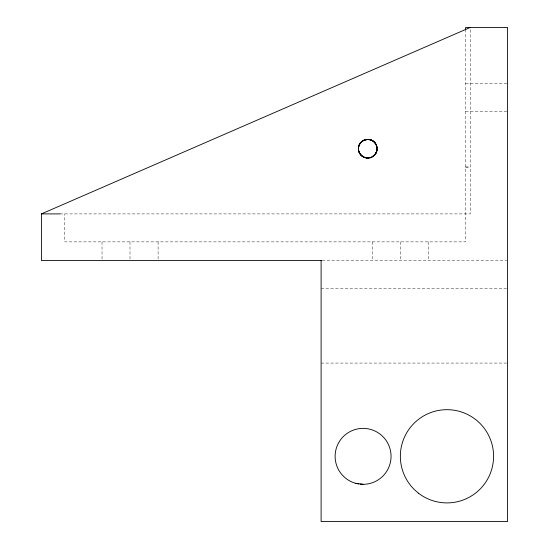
<?xml version="1.0" encoding="UTF-8"?>
<svg xmlns="http://www.w3.org/2000/svg" width="549" height="549" viewBox="0 0 549 549"><rect width="100%" height="100%" fill="white"/><g stroke="black" fill="none" stroke-linecap="round" stroke-linejoin="round"><path stroke-width="0.41" stroke-dasharray="2.75 2.06" d="M465.614 83.386L507.564 83.386M465.614 111.351L507.564 111.351M465.614 166.903L470.273 166.903M465.614 167.287L470.273 167.287M60.081 213.904L470.273 213.904L470.273 29.159M322.181 260.514L506.713 260.514M321.11 288.486L506.713 288.486M321.11 363.067L506.713 363.067M465.614 29.474L465.614 241.869L64.741 241.869L64.741 213.904M428.323 241.869L428.295 260.514M400.379 241.869L400.358 260.514M372.256 241.869L372.256 260.514M158.098 241.869L158.098 260.514M129.996 241.869L129.996 260.514M102.032 241.869L102.032 260.514"/><path stroke-width="0.82" d="M358.483 147.434L358.524 150.042M358.449 148.82C357.66 139.473 371.872 135.678 375.845 144.161M377.053 148.655L376.779 151.236M376.339 152.217C374.253 157.748 366.622 159.793 362.052 156.046A9.319 9.319 0 0 1 364.159 140.029A9.319 9.319 0 0 1 376.971 149.863L375.845 153.487L372.435 156.897A9.319 9.319 0 0 0 374.363 142.239C369.703 137.147 360.268 139.672 358.765 146.411M321.639 260.514L41.436 260.514L41.436 213.904L470.273 27.45M368.99 158.064L366.554 158.064A9.319 9.319 0 0 0 368.99 158.071M41.436 213.904L60.081 213.904M363.067 484.259L355.855 483.36M375.166 143.145L374.363 142.232A9.319 9.319 0 0 0 359.698 144.167A9.319 9.319 0 0 0 365.36 157.838L361.18 155.415L359.115 152.217M359.657 153.315L362.052 156.046A9.319 9.319 0 0 0 376.971 149.863M375.804 143.989L376.381 145.259M376.339 145.087L376.779 146.411M358.723 151.064L359.156 152.389M376.731 146.24L377.012 147.606M358.483 149.87L358.765 151.236M376.971 147.434L377.094 148.82M465.614 29.474L465.614 27.45L507.564 27.45L507.564 521.55L321.11 521.55L321.11 260.514M358.717 483.971A27.965 27.965 0 0 1 341.053 439.125A27.965 27.965 0 0 1 388.836 445.417A27.965 27.965 0 0 1 360.165 484.156M371.337 157.433L370.184 157.831A9.319 9.319 0 0 0 371.337 157.446M418.592 493.27A46.61 46.61 0 0 0 493.18 462.375A46.61 46.61 0 0 0 429.133 413.225A46.61 46.61 0 0 0 418.592 493.27"/></g></svg>
